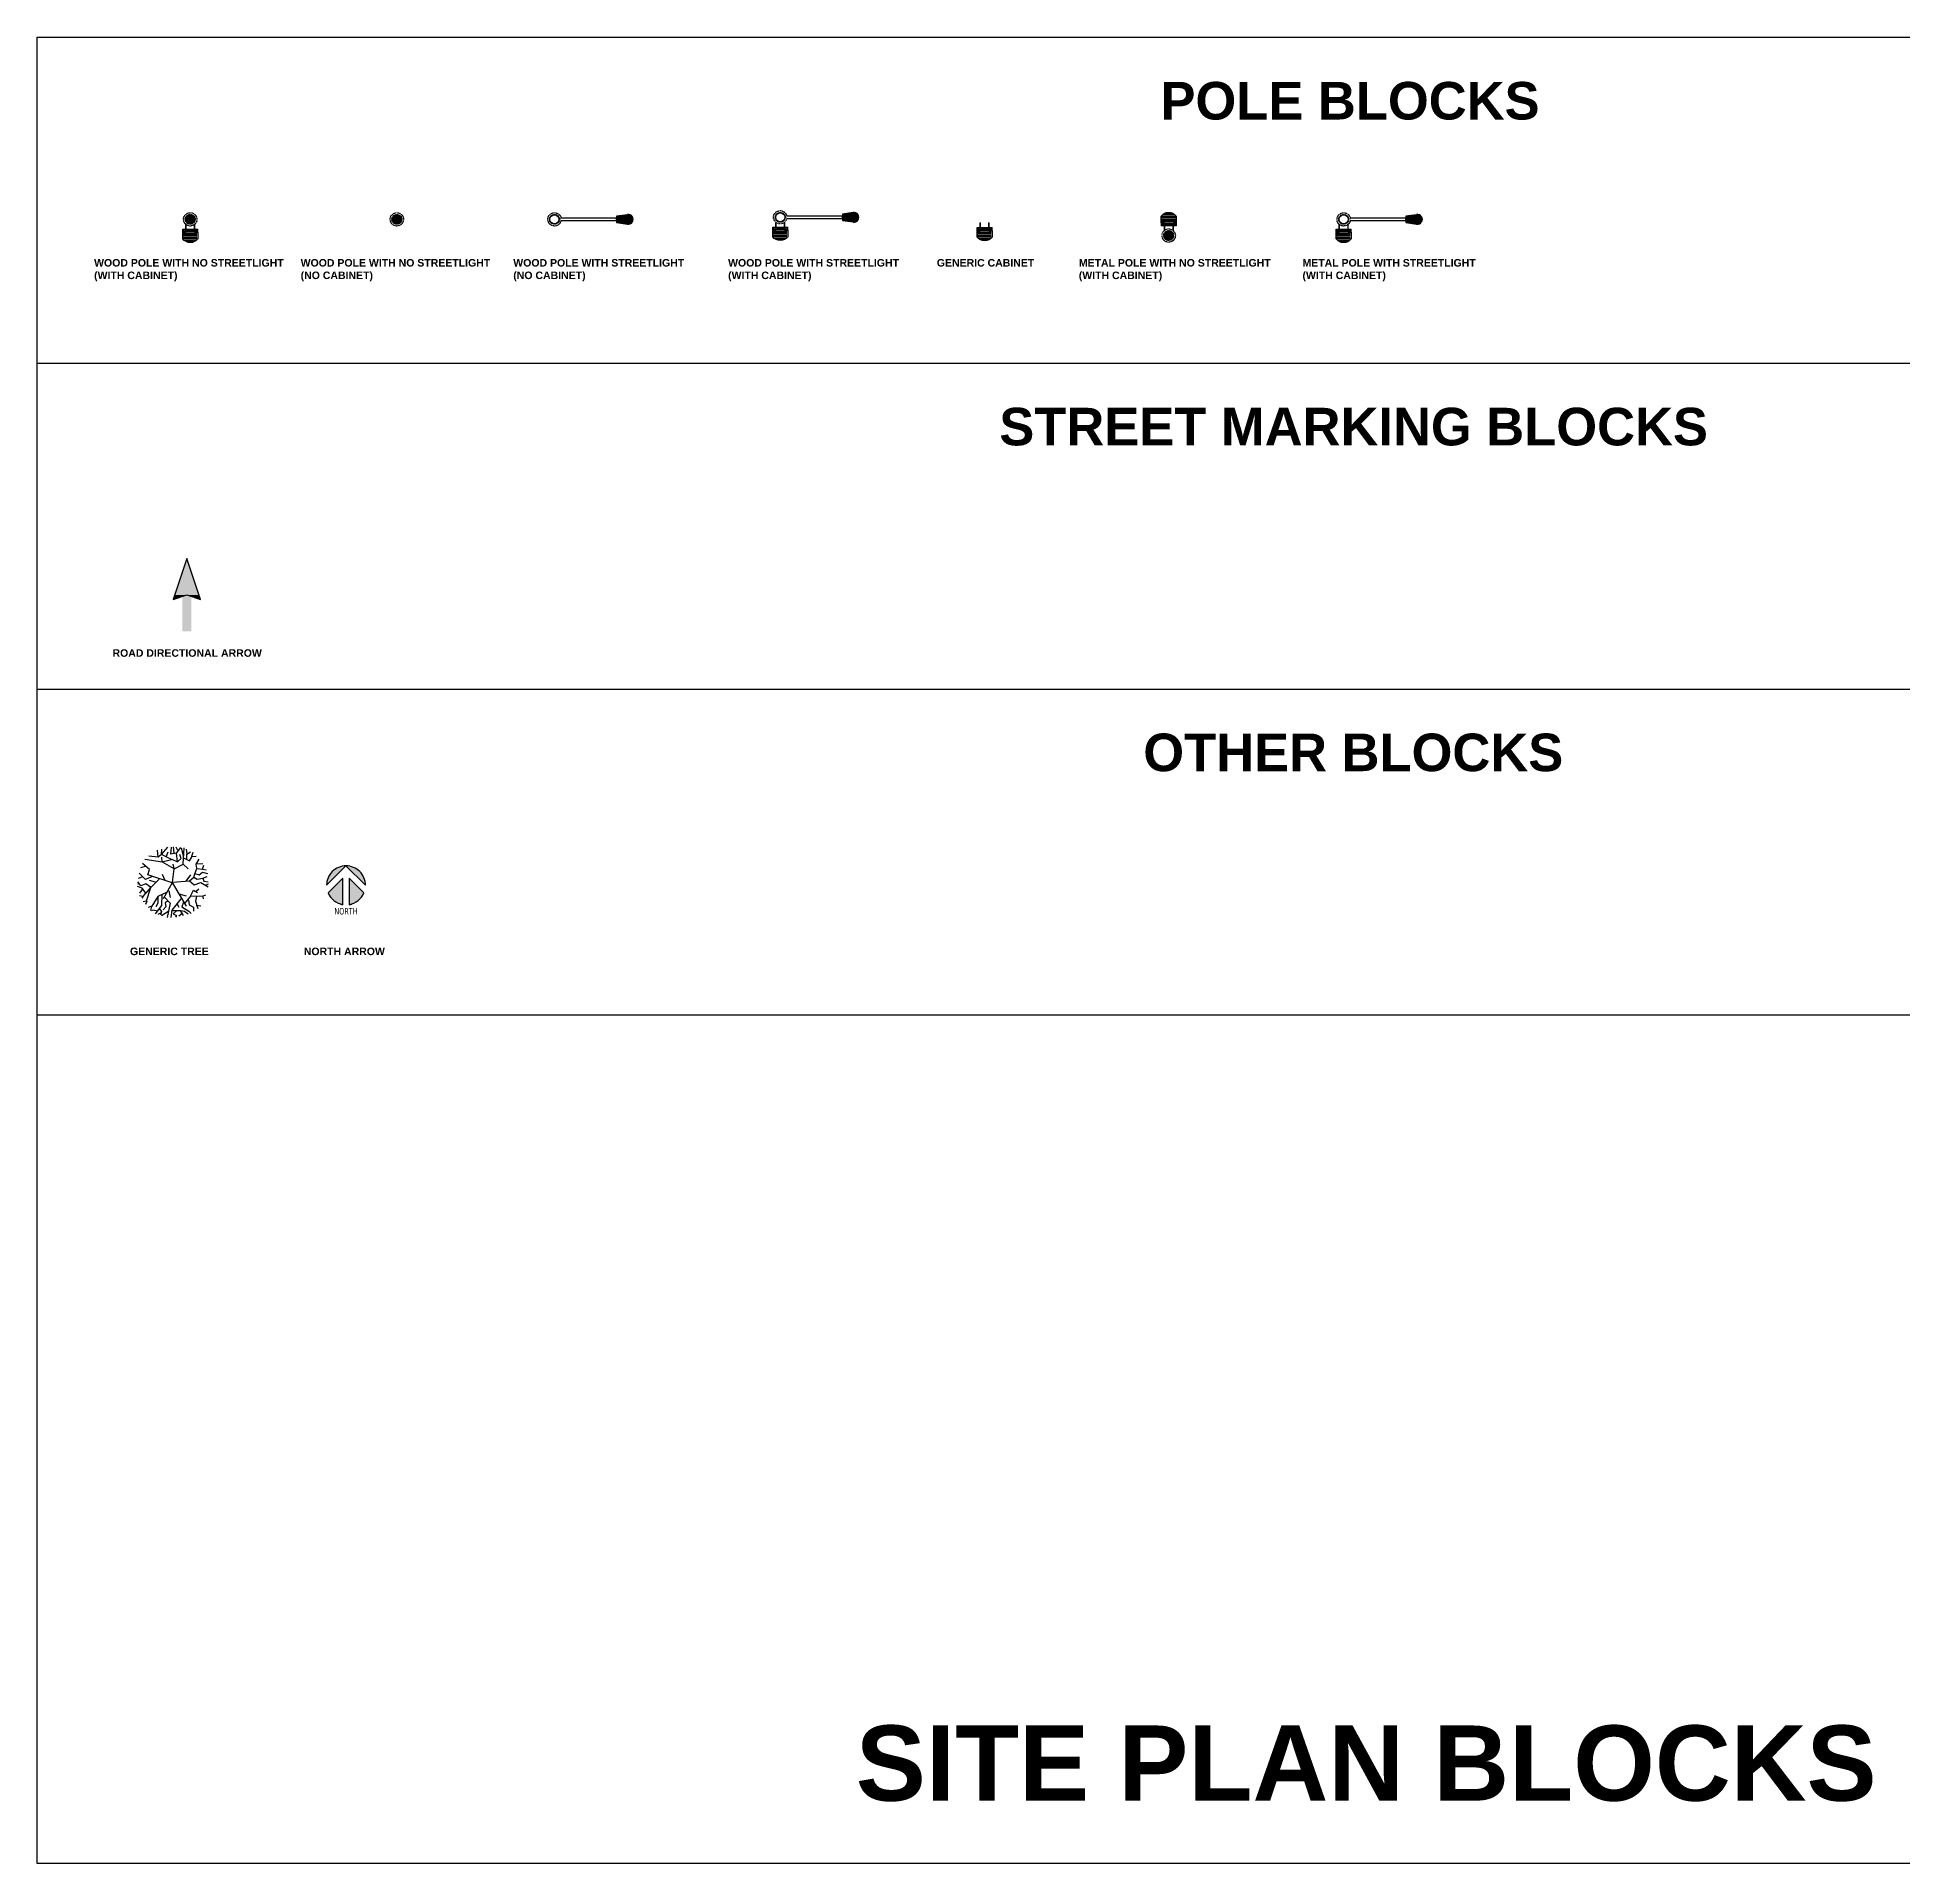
# Model space of a CAD drawing. Header units: inches. Extents: x -12627 to 89034, y -36671 to 6536.
# Drawn here: x -648 to 1834, y -3099 to -669 of the extents above; entities that cross this region are included whole.
import ezdxf

# ---------------------------------------------------------------- set-up
doc = ezdxf.new("R2010")
doc.units = ezdxf.units.IN
doc.header["$MEASUREMENT"] = 0
doc.set_wipeout_variables(frame=1)
doc.linetypes.add('HIDDEN', pattern=[0.375, 0.25, -0.125])
doc.layers.add('05 (E) Street Markings', color=9, linetype='Continuous', true_color=0xc0c8ca)
doc.layers.add('06 (E) Trees', color=93, linetype='Continuous')
doc.layers.add('07 (E) Equipment', color=1, linetype='Continuous')
doc.styles.add('ARIAL BOLD', font='arialbd.ttf')
doc.styles.add('CC (P)', font='tahoma.ttf', dxfattribs={"width": 0.85, "height": 0.0625})

# ---------------------------------------------------------------- blocks, each defined once
blk = doc.blocks.new('*U35')
h = blk.add_hatch(color=256)
h.dxf.hatch_style = 1
h.paths.add_polyline_path([(6, 0, 1), (-6, 0, 1)])
at = {"lineweight": 25}
h = blk.add_hatch(dxfattribs=at)
h.set_pattern_fill('ANSI31', color=256, scale=5.025381, angle=382.2959)
h.set_pattern_definition([(67.29586, (-166.6274, -68.9915), (-0.5794956, 0.2424574), [])])
edge = h.paths.add_edge_path()
edge.add_line((-18, -21.8), (-2.8, -28.2))
edge.add_arc((-7.9, -11.7), 17.2, 630.8418, 647.3632, ccw=False)
edge.add_line((-7.6, -29), (-15.3, -25.8))
edge.add_arc((-3.3, -14.6), 16.4, 566.1687, 583.1476, ccw=False)
h.paths.add_polyline_path([(-8.6, -12.6), (-3, -15), (-1.9, -16.9), (-2.4, -18.1), (-11.1, -14.5), (-10.6, -13.2)])
h.paths.add_polyline_path([(-17, -17.5), (-0.5, -24.4), (-2, -27.8), (-18.4, -20.9)])
h.paths.add_polyline_path([(-15.3, -13.4), (1.2, -20.3), (-0.3, -23.8), (-16.7, -16.9)])
for p, q in [((-14.2, -8.2), (-7.9, -10.9)), ((-8.1, -3.7), (-10.6, -9.7)), ((-10.6, -9.6), (0.6, -14.2)), ((-10.6, -9.7), (0.5, -14.4)), ((-10.4, -9.8), (-8, -3.9)), ((-7.9, -10.9), (-8.4, -12.2)), ((-2.7, -14.6), (-2.2, -13.2)), ((-2.2, -13.2), (4.1, -15.9)), ((0.4, -14.3), (2.8, -8.4)), ((0.5, -14.4), (3.1, -8.3))]:
    blk.add_line(p, q)
at = {"flags": 128}
blk.add_lwpolyline([(-8.4, -12.2), (-2.7, -14.6), (-0.9, -18), (2.6, -19.5), (-0.9, -27.9, -0.493849), (-19.2, -20.2), (-15.7, -11.8), (-12.2, -13.3)], format="xyb", close=True, dxfattribs=at)
for points in [[(-15.7, -11.8), (-14.2, -8.2)], [(2.6, -19.5), (4.1, -15.9)]]:
    blk.add_lwpolyline(points, dxfattribs=at)
at = {"linetype": 'HIDDEN', "ltscale": 0.01}
for radius in [8.88, 6.62]:
    blk.add_circle((0, 0), radius, dxfattribs=at)
for centre, radius in [((0, 0), 6), ((-13, -10.8), 1.82), ((-13, -10.8), 1.26), ((-9.7, -11.2), 0.482), ((-1.1, -14.8), 0.482), ((1.5, -16.9), 1.82), ((1.5, -16.9), 1.26)]:
    blk.add_circle(centre, radius)
blk = doc.blocks.new('WOODPOLE_WITH_LIGHT')
at = {"linetype": 'HIDDEN', "ltscale": 0.01}
for radius in [8.88, 6.62]:
    blk.add_circle((0, 0), radius, dxfattribs=at)
blk.add_circle((0, 0), 6)
blk.add_arc((98.3, 0), 6.36, 259.0133, 100.9867)
blk.add_wipeout([(8.8, -1.4), (82.7, -1.4), (82.7, 1.4), (8.8, 1.4)])
at = {"true_color": 0xffffff}
h = blk.add_hatch(color=7, dxfattribs=at)
h.dxf.hatch_style = 1
h.paths.add_polyline_path([(97.1, 6.2, -1.21281), (97.1, -6.2), (82.7, -4.1), (82.7, 4.1)])
for points in [[(8.8, -1.4), (82.7, -1.4), (82.7, 1.4), (8.8, 1.4)], [(97.1, 6.2), (82.7, 4.1), (82.7, -4.1), (97.1, -6.2)]]:
    blk.add_lwpolyline(points)
blk = doc.blocks.new('WOODPOLE_CABINET')
at = {"lineweight": 25}
h = blk.add_hatch(dxfattribs=at)
h.set_pattern_fill('ANSI31', color=256, scale=5.025381, angle=405)
h.set_pattern_definition([(90, (-121.0437, -121.4591), (-0.6281726, 2e-16), [])])
edge = h.paths.add_edge_path()
edge.add_line((-2.2, -20.6), (14.4, -20.6))
edge.add_arc((3.3, -7.4), 17.2, 653.546, 670.0673, ccw=False)
edge.add_line((10.2, -23.2), (1.9, -23.2))
edge.add_arc((8.6, -8.2), 16.4, 588.8728, 605.8518, ccw=False)
h.paths.add_polyline_path([(3, -8.5), (9.1, -8.5), (10.8, -9.8), (10.8, -11.1), (1.4, -11.1), (1.4, -9.8)])
h.paths.add_polyline_path([(-2.9, -16.2), (15, -16.2), (15, -19.9), (-2.9, -19.9)])
h.paths.add_polyline_path([(-2.9, -11.8), (15, -11.8), (15, -15.5), (-2.9, -15.5)])
for p, q in [((0, 0), (0, -6.5)), ((12.1, -6.5), (12.1, 0)), ((-3.8, -6.5), (3, -6.5)), ((0, -6.4), (12.1, -6.4)), ((0, -6.5), (12.1, -6.5)), ((0.2, -6.5), (0.2, -0.2)), ((3, -6.5), (3, -8)), ((9.1, -8), (9.1, -6.5)), ((9.1, -6.5), (16, -6.5)), ((11.9, -6.5), (11.9, -0.2))]:
    blk.add_line(p, q)
at = {"flags": 128}
for points in [[(-3.8, -10.5), (-3.8, -6.5)], [(16, -10.5), (16, -6.5)]]:
    blk.add_lwpolyline(points, dxfattribs=at)
blk.add_lwpolyline([(3, -8), (9.1, -8), (12.2, -10.5), (16, -10.5), (16, -19.5, -0.493849), (-3.8, -19.5), (-3.8, -10.5), (-0.1, -10.5)], format="xyb", close=True, dxfattribs=at)
for centre, radius in [((-1.8, -8.5), 1.82), ((-1.8, -8.5), 1.26), ((1.4, -7.6), 0.482), ((10.7, -7.6), 0.482), ((13.9, -8.5), 1.82), ((13.9, -8.5), 1.26)]:
    blk.add_circle(centre, radius)
blk = doc.blocks.new('WOOD POLE')
h = blk.add_hatch(color=256)
h.dxf.hatch_style = 1
h.paths.add_polyline_path([(5.5, 2.3, 1), (-5.5, -2.3, 1)])
at = {"linetype": 'HIDDEN', "ltscale": 0.01}
for radius in [8.88, 6.62]:
    blk.add_circle((0, 0), radius, dxfattribs=at)
blk.add_circle((0, 0), 6)
blk = doc.blocks.new('STREET ARROW')
blk.add_lwpolyline([(-4.19, 0), (-3.68, 1.58), (-8.39, 0), (-3.68, -1.58)], close=True)
for points in [[(-8.39, 0), (-4.19, 1.4), (-4.19, -1.4)], [(-3.68, 1.58), (-3.68, 1.58), (-4.19, 0)], [(-3.68, 1.58), (-4.19, 0), (-4.19, 1.4)], [(-4.19, 0.51), (-4.19, -0.51), (0, 0.51)], [(-4.19, -0.51), (0, 0.51), (0, -0.51)], [(-4.19, -1.4), (-4.19, 0), (-3.68, -1.58)]]:
    blk.add_solid(points)
blk = doc.blocks.new('*U41')
blk.add_wipeout([(-0.125, 0), (-0.125, 0.001), (-0.125, 0.002), (-0.125, 0.003), (-0.125, 0.005), (-0.125, 0.006), (-0.125, 0.007), (-0.125, 0.008), (-0.125, 0.009), (-0.125, 0.01), (-0.125, 0.011), (-0.125, 0.013), (-0.126, 0.014), (-0.126, 0.015), (-0.126, 0.016), (-0.126, 0.017), (-0.126, 0.018), (-0.126, 0.02), (-0.126, 0.021), (-0.126, 0.022), (-0.126, 0.023), (-0.127, 0.024), (-0.127, 0.025), (-0.127, 0.026), (-0.127, 0.028), (-0.127, 0.029), (-0.127, 0.03), (-0.128, 0.031), (-0.128, 0.032), (-0.128, 0.033), (-0.128, 0.034), (-0.128, 0.035), (-0.129, 0.037), (-0.129, 0.038), (-0.129, 0.039), (-0.129, 0.04), (-0.13, 0.041), (-0.13, 0.042), (-0.13, 0.043), (-0.13, 0.044), (-0.131, 0.046), (-0.131, 0.047), (-0.131, 0.048), (-0.131, 0.049), (-0.132, 0.05), (-0.132, 0.051), (-0.132, 0.052), (-0.133, 0.053), (-0.133, 0.054), (-0.133, 0.056), (-0.134, 0.057), (-0.134, 0.058), (-0.134, 0.059), (-0.135, 0.06), (-0.135, 0.061), (-0.136, 0.062), (-0.136, 0.063), (-0.136, 0.064), (-0.137, 0.065), (-0.137, 0.066), (-0.138, 0.067), (-0.138, 0.069), (-0.138, 0.07), (-0.139, 0.071), (-0.139, 0.072), (-0.14, 0.073), (-0.14, 0.074), (-0.141, 0.075), (-0.141, 0.076), (-0.142, 0.077), (-0.142, 0.078), (-0.143, 0.079), (-0.143, 0.08), (-0.143, 0.081), (-0.144, 0.082), (-0.145, 0.083), (-0.145, 0.084), (-0.146, 0.085), (-0.146, 0.086), (-0.147, 0.087), (-0.147, 0.088), (-0.148, 0.089), (-0.148, 0.09), (-0.149, 0.091), (-0.149, 0.092), (-0.15, 0.093), (-0.151, 0.094), (-0.151, 0.095), (-0.152, 0.096), (-0.152, 0.097), (-0.153, 0.098), (-0.153, 0.099), (-0.154, 0.1), (-0.155, 0.101), (-0.155, 0.102), (-0.156, 0.103), (-0.157, 0.104), (-0.157, 0.105), (-0.158, 0.106), (-0.159, 0.107), (-0.159, 0.108), (-0.16, 0.109), (-0.161, 0.11), (-0.161, 0.111), (-0.162, 0.112), (-0.163, 0.113), (-0.163, 0.114), (-0.164, 0.114), (-0.165, 0.115), (-0.165, 0.116), (-0.166, 0.117), (-0.167, 0.118), (-0.168, 0.119), (-0.168, 0.12), (-0.169, 0.121), (-0.17, 0.122), (-0.171, 0.122), (-0.171, 0.123), (-0.172, 0.124), (-0.173, 0.125), (-0.174, 0.126), (-0.174, 0.127), (-0.175, 0.128), (-0.176, 0.128), (-0.177, 0.129), (-0.177, 0.13), (-0.178, 0.131), (-0.179, 0.132), (-0.18, 0.133), (-0.181, 0.133), (-0.182, 0.134), (-0.182, 0.135), (-0.183, 0.136), (-0.184, 0.137), (-0.185, 0.137), (-0.186, 0.138), (-0.187, 0.139), (-0.187, 0.14), (-0.188, 0.14), (-0.189, 0.141), (-0.19, 0.142), (-0.191, 0.143), (-0.192, 0.143), (-0.193, 0.144), (-0.194, 0.145), (-0.194, 0.146), (-0.195, 0.146), (-0.196, 0.147), (-0.197, 0.148), (-0.198, 0.149), (-0.199, 0.149), (-0.2, 0.15), (-0.201, 0.151), (-0.202, 0.151), (-0.203, 0.152), (-0.204, 0.153), (-0.205, 0.153), (-0.205, 0.154), (-0.206, 0.155), (-0.207, 0.155), (-0.208, 0.156), (-0.209, 0.157), (-0.21, 0.157), (-0.211, 0.158), (-0.212, 0.158), (-0.213, 0.159), (-0.214, 0.16), (-0.215, 0.16), (-0.216, 0.161), (-0.217, 0.161), (-0.218, 0.162), (-0.219, 0.163), (-0.22, 0.163), (-0.221, 0.164), (-0.222, 0.164), (-0.223, 0.165), (-0.224, 0.165), (-0.225, 0.166), (-0.226, 0.166), (-0.227, 0.167), (-0.228, 0.167), (-0.229, 0.168), (-0.23, 0.169), (-0.231, 0.169), (-0.232, 0.169), (-0.233, 0.17), (-0.234, 0.17), (-0.235, 0.171), (-0.237, 0.171), (-0.238, 0.172), (-0.239, 0.172), (-0.24, 0.173), (-0.241, 0.173), (-0.242, 0.174), (-0.243, 0.174), (-0.244, 0.175), (-0.245, 0.175), (-0.246, 0.175), (-0.247, 0.176), (-0.248, 0.176), (-0.249, 0.177), (-0.25, 0.177), (-0.252, 0.177), (-0.253, 0.178), (-0.254, 0.178), (-0.255, 0.178), (-0.256, 0.179), (-0.257, 0.179), (-0.258, 0.179), (-0.259, 0.18), (-0.26, 0.18), (-0.261, 0.18), (-0.262, 0.181), (-0.264, 0.181), (-0.265, 0.181), (-0.266, 0.182), (-0.267, 0.182), (-0.268, 0.182), (-0.269, 0.182), (-0.27, 0.183), (-0.271, 0.183), (-0.273, 0.183), (-0.274, 0.183), (-0.275, 0.184), (-0.276, 0.184), (-0.277, 0.184), (-0.278, 0.184), (-0.279, 0.185), (-0.28, 0.185), (-0.282, 0.185), (-0.283, 0.185), (-0.284, 0.185), (-0.285, 0.185), (-0.286, 0.186), (-0.287, 0.186), (-0.288, 0.186), (-0.29, 0.186), (-0.291, 0.186), (-0.292, 0.186), (-0.293, 0.186), (-0.294, 0.187), (-0.295, 0.187), (-0.296, 0.187), (-0.298, 0.187), (-0.299, 0.187), (-0.3, 0.187), (-0.301, 0.187), (-0.302, 0.187), (-0.303, 0.187), (-0.304, 0.187), (-0.306, 0.187), (-0.307, 0.187), (-0.308, 0.187), (-0.309, 0.187), (-0.31, 0.187), (-0.311, 0.187), (-0.313, 0.187), (-0.314, 0.187), (-0.315, 0.187), (-0.316, 0.187), (-0.317, 0.187), (-0.318, 0.187), (-0.319, 0.187), (-0.321, 0.187), (-0.322, 0.187), (-0.323, 0.187), (-0.324, 0.187), (-0.325, 0.187), (-0.326, 0.187), (-0.327, 0.187), (-0.329, 0.187), (-0.33, 0.187), (-0.331, 0.187), (-0.332, 0.186), (-0.333, 0.186), (-0.334, 0.186), (-0.335, 0.186), (-0.337, 0.186), (-0.338, 0.186), (-0.339, 0.186), (-0.34, 0.185), (-0.341, 0.185), (-0.342, 0.185), (-0.343, 0.185), (-0.345, 0.185), (-0.346, 0.185), (-0.347, 0.184), (-0.348, 0.184), (-0.349, 0.184), (-0.35, 0.184), (-0.351, 0.183), (-0.352, 0.183), (-0.354, 0.183), (-0.355, 0.183), (-0.356, 0.182), (-0.357, 0.182), (-0.358, 0.182), (-0.359, 0.182), (-0.36, 0.181), (-0.361, 0.181), (-0.363, 0.181), (-0.364, 0.18), (-0.365, 0.18), (-0.366, 0.18), (-0.367, 0.179), (-0.368, 0.179), (-0.369, 0.179), (-0.37, 0.178), (-0.371, 0.178), (-0.372, 0.178), (-0.373, 0.177), (-0.375, 0.177), (-0.376, 0.177), (-0.377, 0.176), (-0.378, 0.176), (-0.379, 0.175), (-0.38, 0.175), (-0.381, 0.175), (-0.382, 0.174), (-0.383, 0.174), (-0.384, 0.173), (-0.385, 0.173), (-0.386, 0.172), (-0.387, 0.172), (-0.388, 0.171), (-0.39, 0.171), (-0.391, 0.17), (-0.392, 0.17), (-0.393, 0.169), (-0.394, 0.169), (-0.395, 0.169), (-0.396, 0.168), (-0.397, 0.167), (-0.398, 0.167), (-0.399, 0.166), (-0.4, 0.166), (-0.401, 0.165), (-0.402, 0.165), (-0.403, 0.164), (-0.404, 0.164), (-0.405, 0.163), (-0.406, 0.163), (-0.407, 0.162), (-0.408, 0.161), (-0.409, 0.161), (-0.41, 0.16), (-0.411, 0.16), (-0.412, 0.159), (-0.413, 0.158), (-0.414, 0.158), (-0.415, 0.157), (-0.416, 0.157), (-0.417, 0.156), (-0.418, 0.155), (-0.419, 0.155), (-0.42, 0.154), (-0.42, 0.153), (-0.421, 0.153), (-0.422, 0.152), (-0.423, 0.151), (-0.424, 0.151), (-0.425, 0.15), (-0.426, 0.149), (-0.427, 0.149), (-0.428, 0.148), (-0.429, 0.147), (-0.43, 0.146), (-0.431, 0.146), (-0.431, 0.145), (-0.432, 0.144), (-0.433, 0.143), (-0.434, 0.143), (-0.435, 0.142), (-0.436, 0.141), (-0.437, 0.14), (-0.438, 0.14), (-0.438, 0.139), (-0.439, 0.138), (-0.44, 0.137), (-0.441, 0.137), (-0.442, 0.136), (-0.443, 0.135), (-0.443, 0.134), (-0.444, 0.133), (-0.445, 0.133), (-0.446, 0.132), (-0.447, 0.131), (-0.448, 0.13), (-0.448, 0.129), (-0.449, 0.128), (-0.45, 0.128), (-0.451, 0.127), (-0.451, 0.126), (-0.452, 0.125), (-0.453, 0.124), (-0.454, 0.123), (-0.454, 0.122), (-0.455, 0.122), (-0.456, 0.121), (-0.457, 0.12), (-0.457, 0.119), (-0.458, 0.118), (-0.459, 0.117), (-0.46, 0.116), (-0.46, 0.115), (-0.461, 0.114), (-0.462, 0.114), (-0.462, 0.113), (-0.463, 0.112), (-0.464, 0.111), (-0.464, 0.11), (-0.465, 0.109), (-0.466, 0.108), (-0.466, 0.107), (-0.467, 0.106), (-0.468, 0.105), (-0.468, 0.104), (-0.469, 0.103), (-0.47, 0.102), (-0.47, 0.101), (-0.471, 0.1), (-0.472, 0.099), (-0.472, 0.098), (-0.473, 0.097), (-0.473, 0.096), (-0.474, 0.095), (-0.474, 0.094), (-0.475, 0.093), (-0.476, 0.092), (-0.476, 0.091), (-0.477, 0.09), (-0.477, 0.089), (-0.478, 0.088), (-0.478, 0.087), (-0.479, 0.086), (-0.479, 0.085), (-0.48, 0.084), (-0.48, 0.083), (-0.481, 0.082), (-0.482, 0.081), (-0.482, 0.08), (-0.482, 0.079), (-0.483, 0.078), (-0.483, 0.077), (-0.484, 0.076), (-0.484, 0.075), (-0.485, 0.074), (-0.485, 0.073), (-0.486, 0.072), (-0.486, 0.071), (-0.487, 0.07), (-0.487, 0.069), (-0.487, 0.067), (-0.488, 0.066), (-0.488, 0.065), (-0.489, 0.064), (-0.489, 0.063), (-0.489, 0.062), (-0.49, 0.061), (-0.49, 0.06), (-0.491, 0.059), (-0.491, 0.058), (-0.491, 0.057), (-0.492, 0.056), (-0.492, 0.054), (-0.492, 0.053), (-0.493, 0.052), (-0.493, 0.051), (-0.493, 0.05), (-0.494, 0.049), (-0.494, 0.048), (-0.494, 0.047), (-0.494, 0.046), (-0.495, 0.044), (-0.495, 0.043), (-0.495, 0.042), (-0.495, 0.041), (-0.496, 0.04), (-0.496, 0.039), (-0.496, 0.038), (-0.496, 0.037), (-0.497, 0.035), (-0.497, 0.034), (-0.497, 0.033), (-0.497, 0.032), (-0.497, 0.031), (-0.498, 0.03), (-0.498, 0.029), (-0.498, 0.028), (-0.498, 0.026), (-0.498, 0.025), (-0.498, 0.024), (-0.499, 0.023), (-0.499, 0.022), (-0.499, 0.021), (-0.499, 0.02), (-0.499, 0.018), (-0.499, 0.017), (-0.499, 0.016), (-0.499, 0.015), (-0.499, 0.014), (-0.5, 0.013), (-0.5, 0.011), (-0.5, 0.01), (-0.5, 0.009), (-0.5, 0.008), (-0.5, 0.007), (-0.5, 0.006), (-0.5, 0.005), (-0.5, 0.003), (-0.5, 0.002), (-0.5, 0.001), (-0.5, 0), (-0.5, -0.001), (-0.5, -0.002), (-0.5, -0.003), (-0.5, -0.005), (-0.5, -0.006), (-0.5, -0.007), (-0.5, -0.008), (-0.5, -0.009), (-0.5, -0.01), (-0.5, -0.011), (-0.5, -0.013), (-0.499, -0.014), (-0.499, -0.015), (-0.499, -0.016), (-0.499, -0.017), (-0.499, -0.018), (-0.499, -0.02), (-0.499, -0.021), (-0.499, -0.022), (-0.499, -0.023), (-0.498, -0.024), (-0.498, -0.025), (-0.498, -0.026), (-0.498, -0.028), (-0.498, -0.029), (-0.498, -0.03), (-0.497, -0.031), (-0.497, -0.032), (-0.497, -0.033), (-0.497, -0.034), (-0.497, -0.035), (-0.496, -0.037), (-0.496, -0.038), (-0.496, -0.039), (-0.496, -0.04), (-0.495, -0.041), (-0.495, -0.042), (-0.495, -0.043), (-0.495, -0.044), (-0.494, -0.046), (-0.494, -0.047), (-0.494, -0.048), (-0.494, -0.049), (-0.493, -0.05), (-0.493, -0.051), (-0.493, -0.052), (-0.492, -0.053), (-0.492, -0.054), (-0.492, -0.056), (-0.491, -0.057), (-0.491, -0.058), (-0.491, -0.059), (-0.49, -0.06), (-0.49, -0.061), (-0.489, -0.062), (-0.489, -0.063), (-0.489, -0.064), (-0.488, -0.065), (-0.488, -0.066), (-0.487, -0.067), (-0.487, -0.069), (-0.487, -0.07), (-0.486, -0.071), (-0.486, -0.072), (-0.485, -0.073), (-0.485, -0.074), (-0.484, -0.075), (-0.484, -0.076), (-0.483, -0.077), (-0.483, -0.078), (-0.482, -0.079), (-0.482, -0.08), (-0.482, -0.081), (-0.481, -0.082), (-0.48, -0.083), (-0.48, -0.084), (-0.479, -0.085), (-0.479, -0.086), (-0.478, -0.087), (-0.478, -0.088), (-0.477, -0.089), (-0.477, -0.09), (-0.476, -0.091), (-0.476, -0.092), (-0.475, -0.093), (-0.474, -0.094), (-0.474, -0.095), (-0.473, -0.096), (-0.473, -0.097), (-0.472, -0.098), (-0.472, -0.099), (-0.471, -0.1), (-0.47, -0.101), (-0.47, -0.102), (-0.469, -0.103), (-0.468, -0.104), (-0.468, -0.105), (-0.467, -0.106), (-0.466, -0.107), (-0.466, -0.108), (-0.465, -0.109), (-0.464, -0.11), (-0.464, -0.111), (-0.463, -0.112), (-0.462, -0.113), (-0.462, -0.114), (-0.461, -0.114), (-0.46, -0.115), (-0.46, -0.116), (-0.459, -0.117), (-0.458, -0.118), (-0.457, -0.119), (-0.457, -0.12), (-0.456, -0.121), (-0.455, -0.122), (-0.454, -0.122), (-0.454, -0.123), (-0.453, -0.124), (-0.452, -0.125), (-0.451, -0.126), (-0.451, -0.127), (-0.45, -0.128), (-0.449, -0.128), (-0.448, -0.129), (-0.448, -0.13), (-0.447, -0.131), (-0.446, -0.132), (-0.445, -0.133), (-0.444, -0.133), (-0.443, -0.134), (-0.443, -0.135), (-0.442, -0.136), (-0.441, -0.137), (-0.44, -0.137), (-0.439, -0.138), (-0.438, -0.139), (-0.438, -0.14), (-0.437, -0.14), (-0.436, -0.141), (-0.435, -0.142), (-0.434, -0.143), (-0.433, -0.143), (-0.432, -0.144), (-0.431, -0.145), (-0.431, -0.146), (-0.43, -0.146), (-0.429, -0.147), (-0.428, -0.148), (-0.427, -0.149), (-0.426, -0.149), (-0.425, -0.15), (-0.424, -0.151), (-0.423, -0.151), (-0.422, -0.152), (-0.421, -0.153), (-0.42, -0.153), (-0.42, -0.154), (-0.419, -0.155), (-0.418, -0.155), (-0.417, -0.156), (-0.416, -0.157), (-0.415, -0.157), (-0.414, -0.158), (-0.413, -0.158), (-0.412, -0.159), (-0.411, -0.16), (-0.41, -0.16), (-0.409, -0.161), (-0.408, -0.161), (-0.407, -0.162), (-0.406, -0.163), (-0.405, -0.163), (-0.404, -0.164), (-0.403, -0.164), (-0.402, -0.165), (-0.401, -0.165), (-0.4, -0.166), (-0.399, -0.166), (-0.398, -0.167), (-0.397, -0.167), (-0.396, -0.168), (-0.395, -0.169), (-0.394, -0.169), (-0.393, -0.169), (-0.392, -0.17), (-0.391, -0.17), (-0.39, -0.171), (-0.388, -0.171), (-0.387, -0.172), (-0.386, -0.172), (-0.385, -0.173), (-0.384, -0.173), (-0.383, -0.174), (-0.382, -0.174), (-0.381, -0.175), (-0.38, -0.175), (-0.379, -0.175), (-0.378, -0.176), (-0.377, -0.176), (-0.376, -0.177), (-0.375, -0.177), (-0.373, -0.177), (-0.372, -0.178), (-0.371, -0.178), (-0.37, -0.178), (-0.369, -0.179), (-0.368, -0.179), (-0.367, -0.179), (-0.366, -0.18), (-0.365, -0.18), (-0.364, -0.18), (-0.363, -0.181), (-0.361, -0.181), (-0.36, -0.181), (-0.359, -0.182), (-0.358, -0.182), (-0.357, -0.182), (-0.356, -0.182), (-0.355, -0.183), (-0.354, -0.183), (-0.352, -0.183), (-0.351, -0.183), (-0.35, -0.184), (-0.349, -0.184), (-0.348, -0.184), (-0.347, -0.184), (-0.346, -0.185), (-0.345, -0.185), (-0.343, -0.185), (-0.342, -0.185), (-0.341, -0.185), (-0.34, -0.185), (-0.339, -0.186), (-0.338, -0.186), (-0.337, -0.186), (-0.335, -0.186), (-0.334, -0.186), (-0.333, -0.186), (-0.332, -0.186), (-0.331, -0.187), (-0.33, -0.187), (-0.329, -0.187), (-0.327, -0.187), (-0.326, -0.187), (-0.325, -0.187), (-0.324, -0.187), (-0.323, -0.187), (-0.322, -0.187), (-0.321, -0.187), (-0.319, -0.187), (-0.318, -0.187), (-0.317, -0.187), (-0.316, -0.187), (-0.315, -0.187), (-0.314, -0.188), (-0.313, -0.188), (-0.311, -0.188), (-0.31, -0.187), (-0.309, -0.187), (-0.308, -0.187), (-0.307, -0.187), (-0.306, -0.187), (-0.304, -0.187), (-0.303, -0.187), (-0.302, -0.187), (-0.301, -0.187), (-0.3, -0.187), (-0.299, -0.187), (-0.298, -0.187), (-0.296, -0.187), (-0.295, -0.187), (-0.294, -0.187), (-0.293, -0.186), (-0.292, -0.186), (-0.291, -0.186), (-0.29, -0.186), (-0.288, -0.186), (-0.287, -0.186), (-0.286, -0.186), (-0.285, -0.185), (-0.284, -0.185), (-0.283, -0.185), (-0.282, -0.185), (-0.28, -0.185), (-0.279, -0.185), (-0.278, -0.184), (-0.277, -0.184), (-0.276, -0.184), (-0.275, -0.184), (-0.274, -0.183), (-0.273, -0.183), (-0.271, -0.183), (-0.27, -0.183), (-0.269, -0.182), (-0.268, -0.182), (-0.267, -0.182), (-0.266, -0.182), (-0.265, -0.181), (-0.264, -0.181), (-0.262, -0.181), (-0.261, -0.18), (-0.26, -0.18), (-0.259, -0.18), (-0.258, -0.179), (-0.257, -0.179), (-0.256, -0.179), (-0.255, -0.178), (-0.254, -0.178), (-0.253, -0.178), (-0.252, -0.177), (-0.25, -0.177), (-0.249, -0.177), (-0.248, -0.176), (-0.247, -0.176), (-0.246, -0.175), (-0.245, -0.175), (-0.244, -0.175), (-0.243, -0.174), (-0.242, -0.174), (-0.241, -0.173), (-0.24, -0.173), (-0.239, -0.172), (-0.238, -0.172), (-0.237, -0.171), (-0.235, -0.171), (-0.234, -0.17), (-0.233, -0.17), (-0.232, -0.169), (-0.231, -0.169), (-0.23, -0.169), (-0.229, -0.168), (-0.228, -0.167), (-0.227, -0.167), (-0.226, -0.166), (-0.225, -0.166), (-0.224, -0.165), (-0.223, -0.165), (-0.222, -0.164), (-0.221, -0.164), (-0.22, -0.163), (-0.219, -0.163), (-0.218, -0.162), (-0.217, -0.161), (-0.216, -0.161), (-0.215, -0.16), (-0.214, -0.16), (-0.213, -0.159), (-0.212, -0.158), (-0.211, -0.158), (-0.21, -0.157), (-0.209, -0.157), (-0.208, -0.156), (-0.207, -0.155), (-0.206, -0.155), (-0.205, -0.154), (-0.205, -0.153), (-0.204, -0.153), (-0.203, -0.152), (-0.202, -0.151), (-0.201, -0.151), (-0.2, -0.15), (-0.199, -0.149), (-0.198, -0.149), (-0.197, -0.148), (-0.196, -0.147), (-0.195, -0.146), (-0.194, -0.146), (-0.194, -0.145), (-0.193, -0.144), (-0.192, -0.143), (-0.191, -0.143), (-0.19, -0.142), (-0.189, -0.141), (-0.188, -0.14), (-0.187, -0.14), (-0.187, -0.139), (-0.186, -0.138), (-0.185, -0.137), (-0.184, -0.137), (-0.183, -0.136), (-0.182, -0.135), (-0.182, -0.134), (-0.181, -0.133), (-0.18, -0.133), (-0.179, -0.132), (-0.178, -0.131), (-0.177, -0.13), (-0.177, -0.129), (-0.176, -0.128), (-0.175, -0.128), (-0.174, -0.127), (-0.174, -0.126), (-0.173, -0.125), (-0.172, -0.124), (-0.171, -0.123), (-0.171, -0.122), (-0.17, -0.122), (-0.169, -0.121), (-0.168, -0.12), (-0.168, -0.119), (-0.167, -0.118), (-0.166, -0.117), (-0.165, -0.116), (-0.165, -0.115), (-0.164, -0.114), (-0.163, -0.114), (-0.163, -0.113), (-0.162, -0.112), (-0.161, -0.111), (-0.161, -0.11), (-0.16, -0.109), (-0.159, -0.108), (-0.159, -0.107), (-0.158, -0.106), (-0.157, -0.105), (-0.157, -0.104), (-0.156, -0.103), (-0.155, -0.102), (-0.155, -0.101), (-0.154, -0.1), (-0.153, -0.099), (-0.153, -0.098), (-0.152, -0.097), (-0.152, -0.096), (-0.151, -0.095), (-0.151, -0.094), (-0.15, -0.093), (-0.149, -0.092), (-0.149, -0.091), (-0.148, -0.09), (-0.148, -0.089), (-0.147, -0.088), (-0.147, -0.087), (-0.146, -0.086), (-0.146, -0.085), (-0.145, -0.084), (-0.145, -0.083), (-0.144, -0.082), (-0.143, -0.081), (-0.143, -0.08), (-0.143, -0.079), (-0.142, -0.078), (-0.142, -0.077), (-0.141, -0.076), (-0.141, -0.075), (-0.14, -0.074), (-0.14, -0.073), (-0.139, -0.072), (-0.139, -0.071), (-0.138, -0.07), (-0.138, -0.069), (-0.138, -0.067), (-0.137, -0.066), (-0.137, -0.065), (-0.136, -0.064), (-0.136, -0.063), (-0.136, -0.062), (-0.135, -0.061), (-0.135, -0.06), (-0.134, -0.059), (-0.134, -0.058), (-0.134, -0.057), (-0.133, -0.056), (-0.133, -0.054), (-0.133, -0.053), (-0.132, -0.052), (-0.132, -0.051), (-0.132, -0.05), (-0.131, -0.049), (-0.131, -0.048), (-0.131, -0.047), (-0.131, -0.046), (-0.13, -0.044), (-0.13, -0.043), (-0.13, -0.042), (-0.13, -0.041), (-0.129, -0.04), (-0.129, -0.039), (-0.129, -0.038), (-0.129, -0.037), (-0.128, -0.035), (-0.128, -0.034), (-0.128, -0.033), (-0.128, -0.032), (-0.128, -0.031), (-0.127, -0.03), (-0.127, -0.029), (-0.127, -0.028), (-0.127, -0.026), (-0.127, -0.025), (-0.127, -0.024), (-0.126, -0.023), (-0.126, -0.022), (-0.126, -0.021), (-0.126, -0.02), (-0.126, -0.018), (-0.126, -0.017), (-0.126, -0.016), (-0.126, -0.015), (-0.126, -0.014), (-0.125, -0.013), (-0.125, -0.011), (-0.125, -0.01), (-0.125, -0.009), (-0.125, -0.008), (-0.125, -0.007), (-0.125, -0.006), (-0.125, -0.005), (-0.125, -0.003), (-0.125, -0.002), (-0.125, -0.001)])
h = blk.add_hatch(color=253)
h.dxf.hatch_style = 1
h.paths.add_polyline_path([(-0.14, -0.073), (-0.281, 0.068), (-0.281, -0.185, 0.255615)])
h.paths.add_polyline_path([(-0.344, 0.068), (-0.485, -0.073, 0.255615), (-0.344, -0.185)])
h.paths.add_polyline_path([(-0.313, 0.187, 0.414214), (-0.5, 0)])
h.paths.add_polyline_path([(-0.313, 0.187), (-0.125, 0, 0.414214)])
at = {"color": 0}
for points in [[(-0.313, 0.187, 0.414214), (-0.5, 0)], [(-0.125, 0, 0.414214), (-0.313, 0.187)]]:
    blk.add_lwpolyline(points, format="xyb", close=True, dxfattribs=at)
at = {"insert": (-0.313, -0.219), "char_height": 0.0625, "width": 0.22511, "attachment_point": 2, "style": 'CC (P)', "bg_fill": 3, "box_fill_scale": 1.5, "bg_fill_color": 256, "bg_fill_transparency": 0}
blk.add_mtext('NORTH', dxfattribs=at)
at = {"color": 0}
for points in [[(-0.344, -0.185), (-0.344, 0.068), (-0.485, -0.073, 0.255615)], [(-0.281, -0.185, 0.255615), (-0.14, -0.073), (-0.281, 0.068)]]:
    blk.add_lwpolyline(points, format="xyb", close=True, dxfattribs=at)
blk = doc.blocks.new('GENERIC_TREE')
for p, q in [((-30.2, 17.9), (-39.6, 25.7)), ((-13, 27.3), (-36.4, 31.2)), ((-18.5, 33.9), (-31.2, 35.5)), ((-18.5, 33.9), (-19.5, 43.3)), ((-14.3, 37.8), (-18.5, 33.9)), ((-14.3, 37.8), (-5.8, 47.6)), ((-14.3, 37.8), (-13.9, 44.9)), ((-0.9, 31.2), (-14.3, 37.8)), ((-13.3, 28.1), (-13.6, 33.9)), ((-13.3, 27.7), (-0.9, 31.2)), ((2.6, 18.7), (-13, 27.3)), ((-7.5, 35.5), (-5.2, 41)), ((-1.9, 38.3), (-0.9, 47.6)), ((5.5, 39.4), (-1.9, 38.3)), ((-0.3, 31.6), (7.2, 28.1)), ((2.6, 19.1), (1.3, 25)), ((2.6, 39.4), (2, 48)), ((7.8, 42.9), (5.5, 47.6)), ((5.9, 39.4), (11.4, 46.8)), ((7.2, 28.1), (5.9, 39.4)), ((7.8, 28.5), (12.1, 32.4)), ((12.1, 32.4), (10.1, 37.8)), ((15, 35.9), (12.4, 46)), ((14.6, 24.6), (16, 46.4)), ((14.6, 25), (21.2, 18.7)), ((15.3, 33.2), (23.1, 29.2)), ((19.9, 38.6), (19.2, 44.9)), ((19.5, 38.3), (24.4, 41.3)), ((19.5, 31.6), (19.5, 38.3)), ((23.1, 29.2), (26.7, 35.1)), ((26.3, 35.5), (28, 40.6)), ((26.7, 35.1), (32.2, 35.5)), ((32.2, 25), (36.1, 31.6)), ((32.9, 19.5), (32.2, 25)), ((32.5, 25.3), (41, 25.7)), ((-41.6, -3.9), (-45.8, 1.5)), ((-39, 7.8), (-45.2, 5.9)), ((-35.4, 4.3), (-43.9, 12.9)), ((-35.7, 21.8), (-42.2, 19.9)), ((-26.6, 8.2), (-35.4, 4.3)), ((-32.5, 10.5), (-30.2, 17.9)), ((0, 0), (-32.5, 10.5)), ((-22.1, 0.8), (-30.2, 3.1)), ((-17.2, 5), (-28.6, -6.6)), ((-9.1, 3.1), (-13, 10.9)), ((0, 0), (-12, -21.5)), ((0.6, 0.7), (2.6, 18.7)), ((0.6, 0.7), (23.1, 2.7)), ((2.6, 18.7), (14.6, 24.6)), ((18.9, 2.3), (24.7, 10.5)), ((23.1, 2.7), (29, 7.4)), ((23.1, 2.7), (29.3, -2.7)), ((29, 7.4), (30.3, 12.1)), ((29, 7.4), (33.2, 4.7)), ((29.3, -2.7), (38.4, 0.4)), ((30.3, 12.1), (32.9, 19.1)), ((30.3, 12.5), (36.1, 10.5)), ((32.9, 19.1), (40.3, 18.3)), ((33.2, 4.7), (41, 6.2)), ((36.1, 10.5), (40.6, 14.1)), ((38.4, 0.4), (47.8, -5.5)), ((40.3, 18.3), (42.3, 23.4)), ((40.3, 18.3), (45.2, 17.1)), ((40.6, 14.1), (47.2, 12.5)), ((41, 6.2), (46.8, 8.6)), ((41, 6.2), (42, 2.3)), ((42, 2.3), (48.1, 1.2)), ((-39.9, -7.1), (-46.1, -5.1)), ((-43.9, -1.2), (-45.5, -2)), ((-39, -7.4), (-43.6, -13.6)), ((-39, -18), (-43.6, -17.2)), ((-34.8, -1.5), (-41.6, -3.9)), ((-35.4, -13.3), (-40.3, -20.3)), ((-35.1, -13.6), (-39.9, -7.1)), ((-34.5, -24.2), (-38.7, -25.4)), ((-33.8, -24.2), (-35.4, -28.9)), ((-28.9, -6.2), (-35.1, -13.6)), ((-28.6, -5.9), (-34.8, -1.5)), ((-28.6, -6.6), (-34.5, -24.2)), ((-19.2, -18.3), (-26.9, -31.2)), ((-6.8, -12.5), (-19.2, -18.3)), ((-19.2, -18.3), (-18.8, -26.9)), ((-13.9, -16), (-14.3, -30.1)), ((-10.4, -18.7), (-2.6, -26.9)), ((-5.8, -24.2), (-9.1, -26.2)), ((-4.5, -10.6), (-2.6, -19.5)), ((11.4, -21.1), (-0.6, -36.3)), ((0.3, -0.4), (18.5, -31.1)), ((8.8, -14.5), (18.5, -17.2)), ((16.9, -27.7), (24.7, -17.6)), ((21.8, -23), (22.8, -29.2)), ((24.4, -17.6), (28.6, -9.8)), ((24.7, -17.6), (40.3, -17.2)), ((28.6, -9.8), (33.8, -12.9)), ((32.5, -17.6), (30.9, -24.6)), ((30.9, -24.6), (34.2, -34.3)), ((32.2, -11.3), (35.7, -8.2)), ((40.3, -17.6), (44.9, -16)), ((40.3, -17.2), (41.3, -21.1)), ((44.2, -3.1), (48.4, -1.5)), ((-26.9, -31.2), (-31.8, -32.8)), ((-27.3, -31.6), (-28.9, -36.7)), ((-25.3, -36.3), (-27.3, -37.1)), ((-19.5, -37.8), (-25.3, -36.3)), ((-14.3, -30.1), (-22.4, -41.3)), ((-18.8, -26.9), (-21.8, -32)), ((-15.6, -40.2), (-19.2, -42.2)), ((-17.2, -34.3), (-14.3, -38.3)), ((-14.3, -38.3), (-15.6, -42.9)), ((-4.5, -37.5), (-14.3, -44.1)), ((-8.5, -32), (-12, -35.9)), ((-9.1, -26.2), (-8.5, -32)), ((-2.6, -26.9), (-6.5, -46)), ((-0.6, -36.3), (-1.9, -46)), ((-0.3, -36.7), (10.7, -36.7)), ((5.2, -37.5), (1.3, -41.3)), ((1.3, -41.3), (5.9, -43.7)), ((5.9, -43.7), (4.6, -45.7)), ((6.5, -28.5), (9.1, -32.4)), ((12.7, -41.3), (9.1, -44.5)), ((10.7, -36.7), (14.6, -43.7)), ((11.1, -36.7), (16.3, -37.8)), ((15, -25.7), (12.7, -32)), ((12.7, -32), (22.4, -37.8)), ((16.3, -37.8), (21.2, -41.3)), ((22.4, -37.8), (25.4, -41)), ((22.8, -29.2), (28.3, -32.4)), ((28.3, -32.4), (28.3, -37.5)), ((31.9, -29.7), (38.1, -30.8))]:
    blk.add_line(p, q)
blk = doc.blocks.new('WOOD POLE WITH CABINET AND LIGHT')
blk.add_blockref('WOODPOLE_WITH_LIGHT', (0, 0))
at = {"layer": '07 (E) Equipment'}
blk.add_blockref('WOODPOLE_CABINET', (-6, -6.5), dxfattribs=at)
blk = doc.blocks.new('METAL POLE WITH CABINET - NO LIGHT')
at = {"lineweight": 25}
h = blk.add_hatch(dxfattribs=at)
h.set_pattern_fill('ANSI31', color=256, scale=5.025381, angle=225)
h.set_pattern_definition([(270, (127.08665, 127.95896), (0.6281726, 3e-16), [])])
edge = h.paths.add_edge_path()
edge.add_line((8.2, 27.1), (-8.3, 27.1))
edge.add_arc((2.8, 13.9), 17.2, 473.546, 490.0673, ccw=False)
edge.add_line((-4.1, 29.7), (4.1, 29.7))
edge.add_arc((-2.6, 14.7), 16.4, 408.8728, 425.8518, ccw=False)
h.paths.add_polyline_path([(3, 15), (-3.1, 15), (-4.7, 16.3), (-4.7, 17.6), (4.7, 17.6), (4.7, 16.3)])
h.paths.add_polyline_path([(8.9, 22.7), (-8.9, 22.7), (-8.9, 26.4), (8.9, 26.4)])
h.paths.add_polyline_path([(8.9, 18.3), (-8.9, 18.3), (-8.9, 22), (8.9, 22)])
h = blk.add_hatch(color=256)
h.dxf.hatch_style = 1
h.paths.add_polyline_path([(0.2, -6, 1), (-0.2, 6, 1)])
for p, q in [((-3.1, 13), (-9.9, 13)), ((6, 13), (-6, 13)), ((-6, 13), (-6, 6.5)), ((6, 12.9), (-6, 12.9)), ((-5.8, 13), (-5.8, 6.7)), ((-3.1, 14.5), (-3.1, 13)), ((3.1, 13), (3.1, 14.5)), ((9.9, 13), (3.1, 13)), ((5.8, 13), (5.8, 6.7)), ((6, 6.5), (6, 13))]:
    blk.add_line(p, q)
at = {"flags": 128}
blk.add_lwpolyline([(3.1, 14.5), (-3.1, 14.5), (-6.2, 17), (-9.9, 17), (-9.9, 26, -0.493849), (9.9, 26), (9.9, 17), (6.1, 17)], format="xyb", close=True, dxfattribs=at)
for points in [[(-9.9, 17), (-9.9, 13)], [(9.9, 17), (9.9, 13)]]:
    blk.add_lwpolyline(points, dxfattribs=at)
for centre, radius in [((-7.8, 15), 1.82), ((-7.8, 15), 1.26), ((0, 0), 6), ((-4.6, 14.1), 0.482), ((4.6, 14.1), 0.482), ((7.8, 15), 1.82), ((7.8, 15), 1.26)]:
    blk.add_circle(centre, radius)
at = {"linetype": 'HIDDEN', "ltscale": 0.01}
for radius in [8.87, 6.62]:
    blk.add_circle((0, 0), radius, dxfattribs=at)
blk = doc.blocks.new('METAL POLE WITH STREETLIGHT AND CABINET')
at = {"lineweight": 25}
h = blk.add_hatch(dxfattribs=at)
h.set_pattern_fill('ANSI31', color=256, scale=5.025381, angle=405)
h.set_pattern_definition([(90, (-127.05863, -127.9849), (-0.6281726, 2e-16), [])])
edge = h.paths.add_edge_path()
edge.add_line((-8.2, -27.1), (8.4, -27.1))
edge.add_arc((-2.7, -13.9), 17.2, 653.546, 670.0673, ccw=False)
edge.add_line((4.2, -29.7), (-4.1, -29.7))
edge.add_arc((2.6, -14.8), 16.4, 588.8728, 605.8518, ccw=False)
h.paths.add_polyline_path([(-3, -15), (3.1, -15), (4.8, -16.3), (4.8, -17.7), (-4.6, -17.7), (-4.6, -16.3)])
h.paths.add_polyline_path([(-8.9, -22.7), (9, -22.7), (9, -26.5), (-8.9, -26.5)])
h.paths.add_polyline_path([(-8.9, -18.3), (9, -18.3), (9, -22.1), (-8.9, -22.1)])
for p, q in [((-6, -6.5), (-6, -13.1)), ((-5.8, -13.1), (-5.8, -6.7))]:
    blk.add_line(p, q)
at = {"flags": 128}
blk.add_lwpolyline([(-9.9, -17), (-9.9, -13.1)], dxfattribs=at)
blk.add_lwpolyline([(-3, -14.5), (3.1, -14.5), (6.2, -17), (9.9, -17), (9.9, -26.1, -0.493849), (-9.9, -26.1), (-9.9, -17), (-6.1, -17)], format="xyb", close=True, dxfattribs=at)
at = {"linetype": 'HIDDEN', "ltscale": 0.01}
for radius in [8.88, 6.62]:
    blk.add_circle((0, 0), radius, dxfattribs=at)
for centre, radius in [((0, 0), 6), ((-7.8, -15), 1.82), ((-7.8, -15), 1.26), ((-4.6, -14.1), 0.482)]:
    blk.add_circle(centre, radius)
blk.add_arc((98.3, 0), 6.36, 259.0133, 100.9867)
blk.add_wipeout([(8.8, -1.4), (82.7, -1.4), (82.7, 1.4), (8.8, 1.4)])
at = {"true_color": 0xffffff}
h = blk.add_hatch(color=7, dxfattribs=at)
h.dxf.hatch_style = 1
h.paths.add_polyline_path([(97.1, 6.2, -1.21281), (97.1, -6.2), (82.7, -4.1), (82.7, 4.1)])
for p, q in [((-9.9, -13.1), (-3, -13.1)), ((-6, -12.9), (6.1, -12.9)), ((-6, -13.1), (6.1, -13.1)), ((-3, -13.1), (-3, -14.5)), ((3.1, -14.5), (3.1, -13.1)), ((3.1, -13.1), (9.9, -13.1)), ((5.9, -13.1), (5.9, -6.7)), ((6.1, -13.1), (6.1, -6.5))]:
    blk.add_line(p, q)
for points in [[(8.8, -1.4), (82.7, -1.4), (82.7, 1.4), (8.8, 1.4)], [(97.1, 6.2), (82.7, 4.1), (82.7, -4.1), (97.1, -6.2)]]:
    blk.add_lwpolyline(points)
at = {"flags": 128}
blk.add_lwpolyline([(9.9, -17), (9.9, -13.1)], dxfattribs=at)
for centre, radius in [((4.7, -14.1), 0.482), ((7.9, -15), 1.82), ((7.9, -15), 1.26)]:
    blk.add_circle(centre, radius)

msp = doc.modelspace()

# ---------------------------------------------------------------- linework, layer by layer
msp.add_lwpolyline([(-648, -669.3), (2965.5, -669.3), (2965.5, -3098.9), (-648, -3098.9)], close=True)
for points in [[(-648, -1102.8), (2965.5, -1102.8)], [(-648, -1536.3), (2965.5, -1536.3)], [(-648, -1969.8), (2965.5, -1969.8)]]:
    msp.add_lwpolyline(points)

# ---------------------------------------------------------------- block references
at = {"layer": '05 (E) Street Markings', "xscale": 11.52160926775018, "yscale": 11.52160926775018, "zscale": 11.52160926775018, "rotation": 270.0000000018185}
msp.add_blockref('STREET ARROW', (-449, -1459.4), dxfattribs=at)
at = {"layer": '06 (E) Trees'}
msp.add_blockref('GENERIC_TREE', (-468.6, -1794.1), dxfattribs=at)
at = {"layer": '07 (E) Equipment', "rotation": 22.70413687351657}
msp.add_blockref('*U35', (-444.5, -911.5), dxfattribs=at)
at = {"layer": '07 (E) Equipment'}
for name, p in [('WOOD POLE', (-169.6, -911.5)), ('WOODPOLE_CABINET', (606.3, -915.8)), ('METAL POLE WITH CABINET - NO LIGHT', (857.3, -933.1))]:
    msp.add_blockref(name, p, dxfattribs=at)

# ---------------------------------------------------------------- texts
at = {"attachment_point": 1, "style": 'ARIAL BOLD'}
for s, width, insert, char_height in [('POLE BLOCKS ', 1876.799, (846.3, -728.7), 50), ('WOOD POLE WITH NO STREETLIGHT\\P(WITH CABINET)', 363.818, (-572.4, -964.3), 10), ('WOOD POLE WITH NO STREETLIGHT\\P(NO CABINET)', 363.818, (-297.6, -964.3), 10), ('WOOD POLE WITH STREETLIGHT\\P(NO CABINET)', 363.818, (-14.7, -964.3), 10), ('WOOD POLE WITH STREETLIGHT\\P(WITH CABINET)', 363.818, (271.1, -964.3), 10), ('GENERIC CABINET', 363.818, (548.8, -964.3), 10), ('METAL POLE WITH NO STREETLIGHT\\P(WITH CABINET)', 363.818, (737.7, -964.3), 10), ('METAL POLE WITH STREETLIGHT\\P(WITH CABINET)', 363.818, (1035.3, -964.3), 10), ('STREET MARKING BLOCKS ', 1876.799, (631.9, -1162.2), 50), ('ROAD DIRECTIONAL ARROW', 363.818, (-547.9, -1483.4), 10), ('OTHER BLOCKS ', 1876.799, (823.5, -1595.6), 50), ('GENERIC TREE', 363.818, (-524.6, -1880.3), 10), ('NORTH ARROW', 363.818, (-293.4, -1880.3), 10), ('SITE PLAN BLOCKS ', 1876.799, (441, -2915.1), 100)]:
    msp.add_mtext_dynamic_manual_height_columns(s, width=width, gutter_width=50, heights=[0], dxfattribs=dict(at, insert=insert, char_height=char_height))

# ---------------------------------------------------------------- next in the draw order: block references
at = {"ltscale": 0.5, "xscale": 137.9406584658613, "yscale": 137.9406584658613, "zscale": 137.9406584658613}
msp.add_blockref('*U41', (-194.1, -1797.4), dxfattribs=at)
at = {"layer": '07 (E) Equipment'}
for name, p in [('WOODPOLE_WITH_LIGHT', (40.1, -911.5)), ('WOOD POLE WITH CABINET AND LIGHT', (340.4, -908.8)), ('METAL POLE WITH STREETLIGHT AND CABINET', (1090.1, -911.5))]:
    msp.add_blockref(name, p, dxfattribs=at)

doc.saveas('drawing.dxf')
